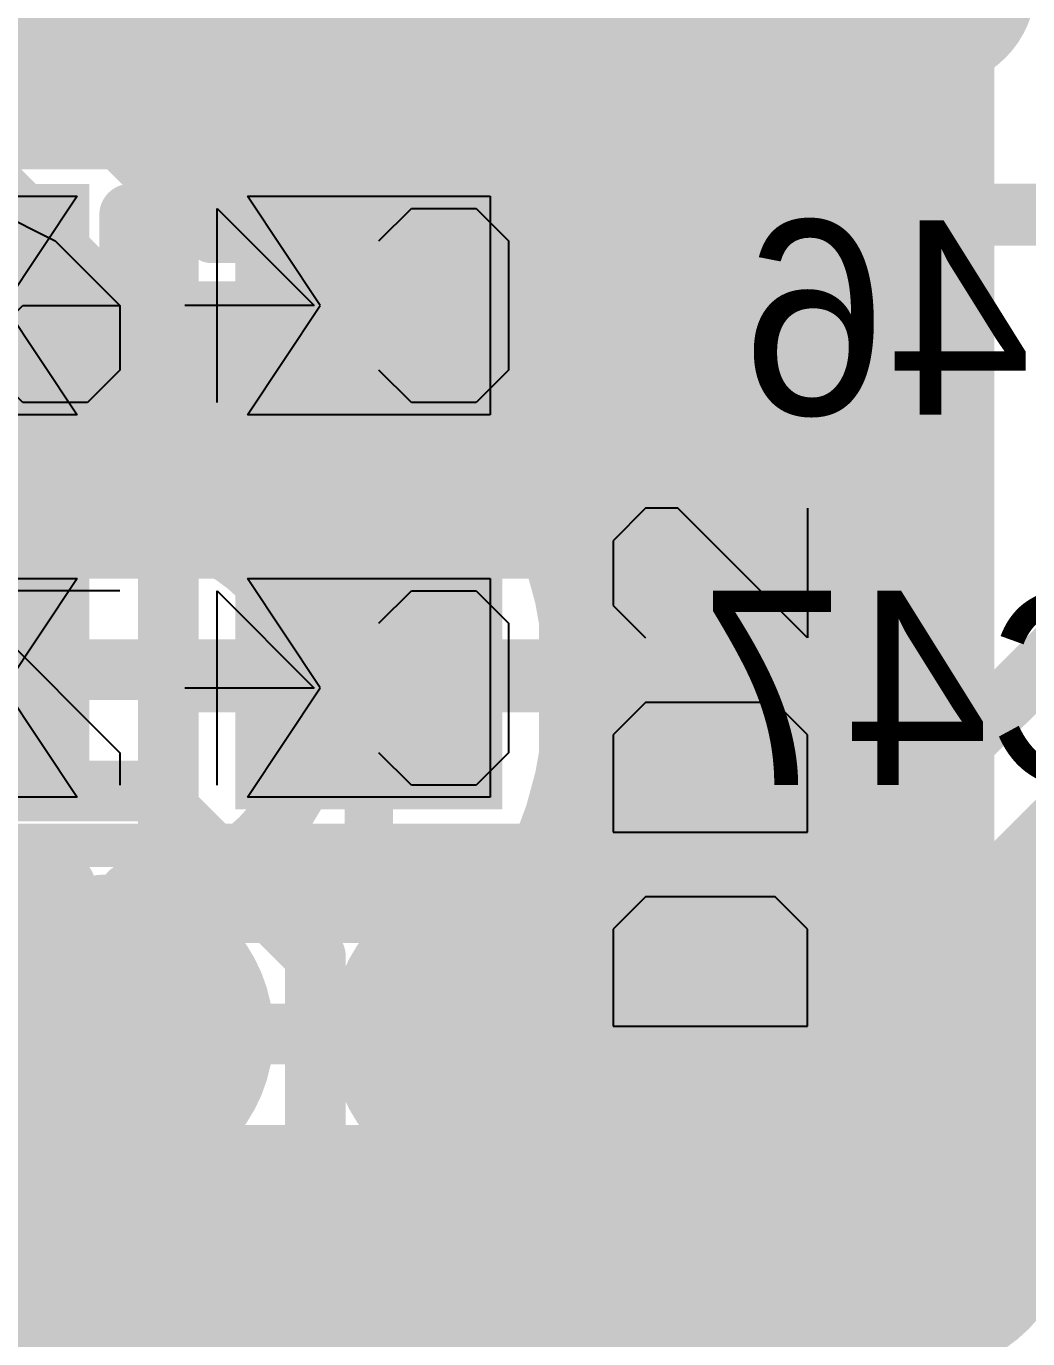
# Model space of a CAD drawing. Header units: millimetres. Extents: x 0.11 to 5.67, y 0.55 to 4.24.
# Drawn here: x 3.4199 to 3.5822, y 1.8295 to 2.0423 of the extents above; entities that cross this region are included whole.
import ezdxf

# ---------------------------------------------------------------- set-up
doc = ezdxf.new("R2010")
doc.units = ezdxf.units.MM
doc.header["$MEASUREMENT"] = 0
for name, color, linetype in [('BottomLayer', 5, 'Continuous'), ('BottomOverlay', 54, 'Continuous'), ('BottomPaste', 16, 'Continuous'), ('BottomSolder', 6, 'Continuous'), ('InternalPlane1', 76, 'Continuous'), ('InternalPlane2', 16, 'Continuous'), ('Mechanical3', 76, 'Continuous'), ('MultiLayer', 9, 'Continuous'), ('TopLayer', 1, 'Continuous'), ('TopOverlay', 2, 'Continuous'), ('TopPaste', 8, 'Continuous'), ('TopSolder', 216, 'Continuous'), ('ViaHoleLayer', 16, 'Continuous')]:
    doc.layers.add(name, color=color, linetype=linetype)

# ---------------------------------------------------------------- blocks, each defined once
blk = doc.blocks.new('EIAJ_SO8_191')
at = {"layer": 'Mechanical3'}
for p, q in [((0.09843, -0.04824), (0.09843, -0.07972)), ((0.11417, -0.04824), (0.09843, -0.04824)), ((0.11942, -0.05349), (0.11417, -0.04824)), ((0.12991, -0.04824), (0.12991, -0.07972)), ((0.14565, -0.04824), (0.12991, -0.04824)), ((0.1509, -0.05349), (0.14565, -0.04824)), ((0.16664, -0.04824), (0.1614, -0.05349)), ((0.17714, -0.04824), (0.16664, -0.04824)), ((0.18239, -0.05349), (0.17714, -0.04824)), ((0.11942, -0.07448), (0.11942, -0.05349)), ((0.1509, -0.07448), (0.1509, -0.05349)), ((0.18239, -0.05873), (0.18239, -0.05349)), ((0.1614, -0.07972), (0.18239, -0.05873)), ((0.11417, -0.07972), (0.11942, -0.07448)), ((0.14565, -0.07972), (0.1509, -0.07448)), ((0.09843, -0.07972), (0.11417, -0.07972)), ((0.12991, -0.07972), (0.14565, -0.07972)), ((0.18239, -0.07972), (0.1614, -0.07972))]:
    blk.add_line(p, q, dxfattribs=at)
at = {"layer": 'TopLayer', "const_width": 0.02953}
for points in [[(0.32274, 0), (0.26726, 0)], [(0.32274, -0.05), (0.26726, -0.05)], [(0.32274, -0.1), (0.26726, -0.1)]]:
    blk.add_lwpolyline(points, dxfattribs=at)
at = {"layer": 'TopLayer', "const_width": 0.01476}
for points in [[(0.25988, 0, 1), (0.27465, 0, 1)], [(0.25988, -0.05, 1), (0.27465, -0.05, 1)], [(0.25988, -0.1, 1), (0.27465, -0.1, 1)]]:
    blk.add_lwpolyline(points, format="xyb", close=True, dxfattribs=at)
at = {"layer": 'TopOverlay', "const_width": 0.01}
for points in [[(0.07, 0.03), (0.12, 0.03)], [(0.07, 0.03), (0.07, -0.17)], [(0.18, 0.03), (0.23, 0.03)], [(0.23, 0.03), (0.23, -0.17)]]:
    blk.add_lwpolyline(points, dxfattribs=at)
at = {"layer": 'TopOverlay', "const_width": 0.005}
for points in [[(0.0675, 0.03, 1), (0.0725, 0.03, 1)], [(0.0675, 0.03, 1), (0.0725, 0.03, 1)], [(0.1175, 0.03, 1), (0.1225, 0.03, 1)], [(0.1175, 0.03, 1), (0.1225, 0.03, 1)], [(0.1775, 0.03, 1), (0.1825, 0.03, 1)], [(0.1775, 0.03, 1), (0.1825, 0.03, 1)], [(0.2275, 0.03, 1), (0.2325, 0.03, 1)], [(0.2275, 0.03, 1), (0.2325, 0.03, 1)]]:
    blk.add_lwpolyline(points, format="xyb", close=True, dxfattribs=at)
at = {"layer": 'TopOverlay', "const_width": 0.01}
blk.add_lwpolyline([(0.18, 0.03, -1), (0.12, 0.03)], format="xyb", dxfattribs=at)
at = {"layer": 'TopPaste', "const_width": 0.02953}
for points in [[(0.32274, 0), (0.26726, 0)], [(0.32274, -0.05), (0.26726, -0.05)], [(0.32274, -0.1), (0.26726, -0.1)]]:
    blk.add_lwpolyline(points, dxfattribs=at)
at = {"layer": 'TopPaste', "const_width": 0.01476}
for points in [[(0.25988, 0, 1), (0.27465, 0, 1)], [(0.25988, -0.05, 1), (0.27465, -0.05, 1)], [(0.25988, -0.1, 1), (0.27465, -0.1, 1)]]:
    blk.add_lwpolyline(points, format="xyb", close=True, dxfattribs=at)
at = {"layer": 'TopSolder', "const_width": 0.03346}
for points in [[(0.32274, 0), (0.26726, 0)], [(0.32274, -0.05), (0.26726, -0.05)], [(0.32274, -0.1), (0.26726, -0.1)]]:
    blk.add_lwpolyline(points, dxfattribs=at)
at = {"layer": 'TopSolder', "const_width": 0.01673}
for points in [[(0.2589, 0, 1), (0.27563, 0, 1)], [(0.2589, -0.05, 1), (0.27563, -0.05, 1)], [(0.2589, -0.1, 1), (0.27563, -0.1, 1)]]:
    blk.add_lwpolyline(points, format="xyb", close=True, dxfattribs=at)
blk = doc.blocks.new('CC0603_B_233')
at = {"layer": 'BottomLayer'}
for points in [[(-0.05315, -0.01772), (-0.01378, -0.01772), (-0.05315, 0.01772), (-0.01378, 0.01772)], [(0.05315, 0.01772), (0.01378, 0.01772), (0.05315, -0.01772), (0.01378, -0.01772)]]:
    blk.add_solid(points, dxfattribs=at)
at = {"layer": 'BottomOverlay', "const_width": 0.00701}
for points in [[(-0.06031, -0.02558, -0.201181), (-0.06035, 0.02547)], [(0.06042, 0.02547, -0.201181), (0.06038, -0.02558)]]:
    blk.add_lwpolyline(points, format="xyb", dxfattribs=at)
at = {"layer": 'BottomOverlay', "const_width": 0.0035}
for points in [[(-0.0621, 0.02547, 1), (-0.0586, 0.02547, 1)], [(-0.06172, 0.0255, 1), (-0.05821, 0.0255, 1)], [(0.05828, 0.0255, 1), (0.06179, 0.0255, 1)], [(0.05867, 0.02547, 1), (0.06217, 0.02547, 1)], [(-0.06206, -0.02558, 1), (-0.05856, -0.02558, 1)], [(-0.06179, -0.02559, 1), (-0.05829, -0.02559, 1)], [(0.05829, -0.02559, 1), (0.06179, -0.02559, 1)], [(0.05863, -0.02558, 1), (0.06213, -0.02558, 1)]]:
    blk.add_lwpolyline(points, format="xyb", close=True, dxfattribs=at)
at = {"layer": 'BottomOverlay', "const_width": 0.00701}
for points in [[(0.06004, 0.0255), (-0.05996, 0.0255)], [(0.06004, -0.02559), (-0.06004, -0.02559)]]:
    blk.add_lwpolyline(points, dxfattribs=at)
at = {"layer": 'BottomPaste'}
for p, q in [((-0.05315, -0.01772), (-0.05315, 0.01772)), ((-0.05315, 0.01772), (-0.01378, 0.01772)), ((-0.01378, 0.01772), (-0.02559, 0)), ((0.02559, 0), (0.01378, 0.01772)), ((0.01378, 0.01772), (0.05315, 0.01772)), ((0.05315, 0.01772), (0.05315, -0.01772)), ((-0.02559, 0), (-0.01378, -0.01772)), ((0.01378, -0.01772), (0.02559, 0)), ((-0.01378, -0.01772), (-0.05315, -0.01772)), ((0.05315, -0.01772), (0.01378, -0.01772))]:
    blk.add_line(p, q, dxfattribs=at)
at = {"layer": 'BottomSolder'}
for points in [[(-0.05512, -0.01969), (-0.01181, -0.01969), (-0.05512, 0.01969), (-0.01181, 0.01969)], [(0.05512, 0.01969), (0.01181, 0.01969), (0.05512, -0.01969), (0.01181, -0.01969)]]:
    blk.add_solid(points, dxfattribs=at)
at = {"layer": 'Mechanical3'}
for p, q in [((-0.0561, 0.0105), (-0.05085, 0.01575)), ((-0.05085, 0.01575), (-0.04036, 0.01575)), ((-0.04036, 0.01575), (-0.03511, 0.0105)), ((-0.00887, 0.01575), (-0.00887, -0.01574)), ((0.00687, 0.0105), (0.00687, 0.01575)), ((-0.0561, -0.01049), (-0.0561, 0.0105)), ((0.02786, -0.01049), (0.00687, 0.0105)), ((-0.00887, -0.01574), (-0.02462, 0.00001)), ((-0.02462, 0.00001), (-0.00363, 0.00001)), ((-0.05085, -0.01574), (-0.0561, -0.01049)), ((-0.03511, -0.01049), (-0.04036, -0.01574)), ((0.02786, -0.01574), (0.02786, -0.01049)), ((-0.04036, -0.01574), (-0.05085, -0.01574)), ((0.00687, -0.01574), (0.02786, -0.01574))]:
    blk.add_line(p, q, dxfattribs=at)
blk = doc.blocks.new('CC0603_B_234')
at = {"layer": 'BottomLayer'}
for points in [[(-0.05315, -0.01772), (-0.01378, -0.01772), (-0.05315, 0.01772), (-0.01378, 0.01772)], [(0.05315, 0.01772), (0.01378, 0.01772), (0.05315, -0.01772), (0.01378, -0.01772)]]:
    blk.add_solid(points, dxfattribs=at)
at = {"layer": 'BottomOverlay', "const_width": 0.00701}
for points in [[(-0.06031, -0.02558, -0.201181), (-0.06035, 0.02547)], [(0.06042, 0.02547, -0.201181), (0.06038, -0.02558)]]:
    blk.add_lwpolyline(points, format="xyb", dxfattribs=at)
at = {"layer": 'BottomOverlay', "const_width": 0.0035}
for points in [[(-0.0621, 0.02547, 1), (-0.0586, 0.02547, 1)], [(-0.06172, 0.0255, 1), (-0.05821, 0.0255, 1)], [(0.05828, 0.0255, 1), (0.06179, 0.0255, 1)], [(0.05867, 0.02547, 1), (0.06217, 0.02547, 1)], [(-0.06206, -0.02558, 1), (-0.05856, -0.02558, 1)], [(-0.06179, -0.02559, 1), (-0.05829, -0.02559, 1)], [(0.05829, -0.02559, 1), (0.06179, -0.02559, 1)], [(0.05863, -0.02558, 1), (0.06213, -0.02558, 1)]]:
    blk.add_lwpolyline(points, format="xyb", close=True, dxfattribs=at)
at = {"layer": 'BottomOverlay', "const_width": 0.00701}
for points in [[(0.06004, 0.0255), (-0.05996, 0.0255)], [(0.06004, -0.02559), (-0.06004, -0.02559)]]:
    blk.add_lwpolyline(points, dxfattribs=at)
at = {"layer": 'BottomPaste'}
for p, q in [((-0.05315, -0.01772), (-0.05315, 0.01772)), ((-0.05315, 0.01772), (-0.01378, 0.01772)), ((-0.01378, 0.01772), (-0.02559, 0)), ((0.02559, 0), (0.01378, 0.01772)), ((0.01378, 0.01772), (0.05315, 0.01772)), ((0.05315, 0.01772), (0.05315, -0.01772)), ((-0.02559, 0), (-0.01378, -0.01772)), ((0.01378, -0.01772), (0.02559, 0)), ((-0.01378, -0.01772), (-0.05315, -0.01772)), ((0.05315, -0.01772), (0.01378, -0.01772))]:
    blk.add_line(p, q, dxfattribs=at)
at = {"layer": 'BottomSolder'}
for points in [[(-0.05512, -0.01969), (-0.01181, -0.01969), (-0.05512, 0.01969), (-0.01181, 0.01969)], [(0.05512, 0.01969), (0.01181, 0.01969), (0.05512, -0.01969), (0.01181, -0.01969)]]:
    blk.add_solid(points, dxfattribs=at)
at = {"layer": 'Mechanical3'}
for p, q in [((-0.0561, 0.0105), (-0.05085, 0.01575)), ((-0.05085, 0.01575), (-0.04036, 0.01575)), ((-0.04036, 0.01575), (-0.03511, 0.0105)), ((-0.00887, 0.01575), (-0.00887, -0.01574)), ((0.00687, 0.0105), (0.01212, 0.01575)), ((0.01212, 0.01575), (0.02261, 0.01575)), ((0.02261, 0.01575), (0.02786, 0.0105)), ((-0.0561, -0.01049), (-0.0561, 0.0105)), ((0.00687, 0.00001), (0.00687, 0.0105)), ((0.02786, 0.0105), (0.02786, 0.00525)), ((0.02786, 0.00525), (0.02261, 0.00001)), ((-0.00887, -0.01574), (-0.02462, 0.00001)), ((-0.02462, 0.00001), (-0.00363, 0.00001)), ((0.01736, -0.01049), (0.00687, 0.00001)), ((0.02261, 0.00001), (0.00687, 0.00001)), ((-0.05085, -0.01574), (-0.0561, -0.01049)), ((-0.03511, -0.01049), (-0.04036, -0.01574)), ((0.02786, -0.01574), (0.01736, -0.01049)), ((-0.04036, -0.01574), (-0.05085, -0.01574))]:
    blk.add_line(p, q, dxfattribs=at)

msp = doc.modelspace()

# ---------------------------------------------------------------- linework, layer by layer
at = {"layer": 'BottomLayer'}
for points, const_width in [([(3.57283, 1.87342), (3.57283, 2.05918)], 0.00787), ([(3.35138, 2.04625), (3.57283, 2.04625)], 0.00787), ([(3.35138, 2.03838), (3.57283, 2.03838)], 0.00787), ([(3.35138, 2.03051), (3.57283, 2.03051)], 0.00787), ([(3.375, 2.02854), (3.44193, 2.02854)], 0.00787), ([(3.44193, 1.96654), (3.44193, 2.02854)], 0.00787), ([(3.4439, 2.02657), (3.50689, 2.02657)], 0.00787), ([(3.4439, 1.96752), (3.4439, 2.02657)], 0.00787), ([(3.50689, 1.96752), (3.50689, 2.02657)], 0.00787), ([(3.47539, 1.99705), (3.47539, 2.02264)], 0.00787), ([(3.50689, 2.02263), (3.57283, 2.02263)], 0.00787), ([(3.50689, 2.01476), (3.57283, 2.01476)], 0.00787), ([(3.50689, 2.00688), (3.57283, 2.00688)], 0.00787), ([(3.47539, 1.99705), (3.47638, 1.99606)], 0.01969), ([(3.47539, 1.93504), (3.47539, 1.99705)], 0.01969), ([(3.47638, 1.99606), (3.50689, 1.99606)], 0.01969), ([(3.50689, 1.99606), (3.52362, 1.97933)], 0.01969), ([(3.50689, 1.99901), (3.57283, 1.99901)], 0.00787), ([(3.44783, 1.99705), (3.47539, 1.99705)], 0.00787), ([(3.47539, 1.99705), (3.50295, 1.99705)], 0.00787), ([(3.47539, 1.97146), (3.47539, 1.99705)], 0.00787), ([(3.50689, 1.99114), (3.57283, 1.99114)], 0.00787), ([(3.52362, 1.97933), (3.52362, 1.97933)], 0.01969), ([(3.50689, 1.98326), (3.57283, 1.98326)], 0.00787), ([(3.50689, 1.97539), (3.57283, 1.97539)], 0.00787), ([(3.44193, 1.96751), (3.57283, 1.96751)], 0.00787), ([(3.4439, 1.96752), (3.50689, 1.96752)], 0.00787), ([(3.44193, 1.90354), (3.44193, 1.96555)], 0.00787), ([(3.4439, 1.96457), (3.50689, 1.96457)], 0.00787), ([(3.4439, 1.90551), (3.4439, 1.96457)], 0.00787), ([(3.50689, 1.90551), (3.50689, 1.96457)], 0.00787), ([(3.47539, 1.93504), (3.47539, 1.96063)], 0.00787), ([(3.50689, 1.95964), (3.57283, 1.95964)], 0.00787), ([(3.50689, 1.95177), (3.57283, 1.95177)], 0.00787), ([(3.50689, 1.94389), (3.57283, 1.94389)], 0.00787), ([(3.44783, 1.93504), (3.47539, 1.93504)], 0.00787), ([(3.47539, 1.93504), (3.50295, 1.93504)], 0.00787), ([(3.47539, 1.90945), (3.47539, 1.93504)], 0.00787), ([(3.50689, 1.93602), (3.57283, 1.93602)], 0.00787), ([(3.50689, 1.92814), (3.57283, 1.92814)], 0.00787), ([(3.50689, 1.92027), (3.57283, 1.92027)], 0.00787), ([(3.50689, 1.9124), (3.57283, 1.9124)], 0.00787), ([(3.4439, 1.90551), (3.50689, 1.90551)], 0.00787), ([(3.375, 1.90354), (3.42703, 1.90354)], 0.00787), ([(3.44193, 1.90452), (3.49455, 1.90452)], 0.00787), ([(3.4956, 1.90452), (3.57283, 1.90452)], 0.00787), ([(3.45152, 1.89764), (3.47761, 1.89764)], 0.00787), ([(3.51355, 1.89665), (3.57283, 1.89665)], 0.00787), ([(3.5187, 1.88877), (3.57283, 1.88877)], 0.00787), ([(3.43406, 1.87894), (3.49508, 1.87894)], 0.00984), ([(3.52059, 1.8809), (3.57283, 1.8809)], 0.00787), ([(3.51998, 1.87303), (3.55412, 1.87303)], 0.00787), ([(3.51664, 1.86515), (3.5438, 1.86515)], 0.00787), ([(3.45152, 1.86024), (3.47761, 1.86024)], 0.00787), ([(3.27122, 1.85728), (3.42043, 1.85728)], 0.00787), ([(3.44768, 1.85728), (3.48145, 1.85728)], 0.00787), ([(3.50871, 1.85728), (3.53963, 1.85728)], 0.00787), ([(3.2687, 1.8494), (3.53839, 1.8494)], 0.00787), ([(3.2687, 1.84153), (3.53963, 1.84153)], 0.00787), ([(3.2687, 1.83366), (3.54381, 1.83366)], 0.00787), ([(3.2687, 1.82578), (3.55415, 1.82578)], 0.00787)]:
    msp.add_lwpolyline(points, dxfattribs=dict(at, const_width=const_width))
for points, const_width in [([(3.57087, 2.03838, 1), (3.5748, 2.03838, 1)], 0.00394), ([(3.57087, 2.03051, 1), (3.5748, 2.03051, 1)], 0.00394), ([(3.43996, 2.02854, 1), (3.4439, 2.02854, 1)], 0.00394), ([(3.43996, 2.02854, 1), (3.4439, 2.02854, 1)], 0.00394), ([(3.44193, 2.02657, 1), (3.44587, 2.02657, 1)], 0.00394), ([(3.44193, 2.02657, 1), (3.44587, 2.02657, 1)], 0.00394), ([(3.50492, 2.02657, 1), (3.50886, 2.02657, 1)], 0.00394), ([(3.50492, 2.02657, 1), (3.50886, 2.02657, 1)], 0.00394), ([(3.47343, 2.02264, 1), (3.47736, 2.02264, 1)], 0.00394), ([(3.50492, 2.02263, 1), (3.50886, 2.02263, 1)], 0.00394), ([(3.57087, 2.02263, 1), (3.5748, 2.02263, 1)], 0.00394), ([(3.50492, 2.01476, 1), (3.50886, 2.01476, 1)], 0.00394), ([(3.57087, 2.01476, 1), (3.5748, 2.01476, 1)], 0.00394), ([(3.50492, 2.00688, 1), (3.50886, 2.00688, 1)], 0.00394), ([(3.57087, 2.00688, 1), (3.5748, 2.00688, 1)], 0.00394), ([(3.47047, 1.99705, 1), (3.48031, 1.99705, 1)], 0.00984), ([(3.47047, 1.99705, 1), (3.48031, 1.99705, 1)], 0.00984), ([(3.47146, 1.99606, 1), (3.4813, 1.99606, 1)], 0.00984), ([(3.47146, 1.99606, 1), (3.4813, 1.99606, 1)], 0.00984), ([(3.50197, 1.99606, 1), (3.51181, 1.99606, 1)], 0.00984), ([(3.50197, 1.99606, 1), (3.51181, 1.99606, 1)], 0.00984), ([(3.50492, 1.99901, 1), (3.50886, 1.99901, 1)], 0.00394), ([(3.57087, 1.99901, 1), (3.5748, 1.99901, 1)], 0.00394), ([(3.44587, 1.99705, 1), (3.4498, 1.99705, 1)], 0.00394), ([(3.47343, 1.99705, 1), (3.47736, 1.99705, 1)], 0.00394), ([(3.47343, 1.99705, 1), (3.47736, 1.99705, 1)], 0.00394), ([(3.47343, 1.99705, 1), (3.47736, 1.99705, 1)], 0.00394), ([(3.47343, 1.99705, 1), (3.47736, 1.99705, 1)], 0.00394), ([(3.50098, 1.99705, 1), (3.50492, 1.99705, 1)], 0.00394), ([(3.50492, 1.99114, 1), (3.50886, 1.99114, 1)], 0.00394), ([(3.57087, 1.99114, 1), (3.5748, 1.99114, 1)], 0.00394), ([(3.51772, 1.97933, 1), (3.52953, 1.97933, 1)], 0.01181), ([(3.5187, 1.97933, 1), (3.52854, 1.97933, 1)], 0.00984), ([(3.5187, 1.97933, 1), (3.52854, 1.97933, 1)], 0.00984), ([(3.5187, 1.97933, 1), (3.52854, 1.97933, 1)], 0.00984), ([(3.50492, 1.98326, 1), (3.50886, 1.98326, 1)], 0.00394), ([(3.57087, 1.98326, 1), (3.5748, 1.98326, 1)], 0.00394), ([(3.50492, 1.97539, 1), (3.50886, 1.97539, 1)], 0.00394), ([(3.57087, 1.97539, 1), (3.5748, 1.97539, 1)], 0.00394), ([(3.47343, 1.97146, 1), (3.47736, 1.97146, 1)], 0.00394), ([(3.43996, 1.96751, 1), (3.4439, 1.96751, 1)], 0.00394), ([(3.43996, 1.96654, 1), (3.4439, 1.96654, 1)], 0.00394), ([(3.44193, 1.96752, 1), (3.44587, 1.96752, 1)], 0.00394), ([(3.44193, 1.96752, 1), (3.44587, 1.96752, 1)], 0.00394), ([(3.50492, 1.96752, 1), (3.50886, 1.96752, 1)], 0.00394), ([(3.50492, 1.96752, 1), (3.50886, 1.96752, 1)], 0.00394), ([(3.57087, 1.96751, 1), (3.5748, 1.96751, 1)], 0.00394), ([(3.43996, 1.96555, 1), (3.4439, 1.96555, 1)], 0.00394), ([(3.44193, 1.96457, 1), (3.44587, 1.96457, 1)], 0.00394), ([(3.44193, 1.96457, 1), (3.44587, 1.96457, 1)], 0.00394), ([(3.50492, 1.96457, 1), (3.50886, 1.96457, 1)], 0.00394), ([(3.50492, 1.96457, 1), (3.50886, 1.96457, 1)], 0.00394), ([(3.47343, 1.96063, 1), (3.47736, 1.96063, 1)], 0.00394), ([(3.50492, 1.95964, 1), (3.50886, 1.95964, 1)], 0.00394), ([(3.57087, 1.95964, 1), (3.5748, 1.95964, 1)], 0.00394), ([(3.50492, 1.95177, 1), (3.50886, 1.95177, 1)], 0.00394), ([(3.57087, 1.95177, 1), (3.5748, 1.95177, 1)], 0.00394), ([(3.50492, 1.94389, 1), (3.50886, 1.94389, 1)], 0.00394), ([(3.57087, 1.94389, 1), (3.5748, 1.94389, 1)], 0.00394), ([(3.47047, 1.93504, 1), (3.48031, 1.93504, 1)], 0.00984), ([(3.44587, 1.93504, 1), (3.4498, 1.93504, 1)], 0.00394), ([(3.47343, 1.93504, 1), (3.47736, 1.93504, 1)], 0.00394), ([(3.47343, 1.93504, 1), (3.47736, 1.93504, 1)], 0.00394), ([(3.47343, 1.93504, 1), (3.47736, 1.93504, 1)], 0.00394), ([(3.47343, 1.93504, 1), (3.47736, 1.93504, 1)], 0.00394), ([(3.50098, 1.93504, 1), (3.50492, 1.93504, 1)], 0.00394), ([(3.50492, 1.93602, 1), (3.50886, 1.93602, 1)], 0.00394), ([(3.57087, 1.93602, 1), (3.5748, 1.93602, 1)], 0.00394), ([(3.50492, 1.92814, 1), (3.50886, 1.92814, 1)], 0.00394), ([(3.57087, 1.92814, 1), (3.5748, 1.92814, 1)], 0.00394), ([(3.50492, 1.92027, 1), (3.50886, 1.92027, 1)], 0.00394), ([(3.57087, 1.92027, 1), (3.5748, 1.92027, 1)], 0.00394), ([(3.50492, 1.9124, 1), (3.50886, 1.9124, 1)], 0.00394), ([(3.57087, 1.9124, 1), (3.5748, 1.9124, 1)], 0.00394), ([(3.47343, 1.90945, 1), (3.47736, 1.90945, 1)], 0.00394), ([(3.44193, 1.90551, 1), (3.44587, 1.90551, 1)], 0.00394), ([(3.44193, 1.90551, 1), (3.44587, 1.90551, 1)], 0.00394), ([(3.50492, 1.90551, 1), (3.50886, 1.90551, 1)], 0.00394), ([(3.50492, 1.90551, 1), (3.50886, 1.90551, 1)], 0.00394), ([(3.42506, 1.90354, 1), (3.42899, 1.90354, 1)], 0.00394), ([(3.42506, 1.90354, 1), (3.42899, 1.90354, 1)], 0.00394), ([(3.43912, 1.90354, 1), (3.44305, 1.90354, 1)], 0.00394), ([(3.43996, 1.90452, 1), (3.4439, 1.90452, 1)], 0.00394), ([(3.43996, 1.90354, 1), (3.4439, 1.90354, 1)], 0.00394), ([(3.49258, 1.90452, 1), (3.49652, 1.90452, 1)], 0.00394), ([(3.49364, 1.90452, 1), (3.49757, 1.90452, 1)], 0.00394), ([(3.57087, 1.90452, 1), (3.5748, 1.90452, 1)], 0.00394), ([(3.44956, 1.89764, 1), (3.45349, 1.89764, 1)], 0.00394), ([(3.44956, 1.89764, 1), (3.45349, 1.89764, 1)], 0.00394), ([(3.47564, 1.89764, 1), (3.47958, 1.89764, 1)], 0.00394), ([(3.47564, 1.89764, 1), (3.47958, 1.89764, 1)], 0.00394), ([(3.51158, 1.89665, 1), (3.51552, 1.89665, 1)], 0.00394), ([(3.57087, 1.89665, 1), (3.5748, 1.89665, 1)], 0.00394), ([(3.51673, 1.88877, 1), (3.52067, 1.88877, 1)], 0.00394), ([(3.57087, 1.88877, 1), (3.5748, 1.88877, 1)], 0.00394), ([(3.42815, 1.87894, 1), (3.43996, 1.87894, 1)], 0.01181), ([(3.48917, 1.87894, 1), (3.50098, 1.87894, 1)], 0.01181), ([(3.43159, 1.87894, 1), (3.43652, 1.87894, 1)], 0.00492), ([(3.49262, 1.87894, 1), (3.49754, 1.87894, 1)], 0.00492), ([(3.51863, 1.8809, 1), (3.52256, 1.8809, 1)], 0.00394), ([(3.57087, 1.8809, 1), (3.5748, 1.8809, 1)], 0.00394), ([(3.5187, 1.87894, 1), (3.52264, 1.87894, 1)], 0.00394), ([(3.5187, 1.87894, 1), (3.52264, 1.87894, 1)], 0.00394), ([(3.51801, 1.87303, 1), (3.52195, 1.87303, 1)], 0.00394), ([(3.55215, 1.87303, 1), (3.55609, 1.87303, 1)], 0.00394), ([(3.57087, 1.87342, 1), (3.5748, 1.87342, 1)], 0.00394), ([(3.57087, 1.87342, 1), (3.5748, 1.87342, 1)], 0.00394), ([(3.51467, 1.86515, 1), (3.51861, 1.86515, 1)], 0.00394), ([(3.54183, 1.86515, 1), (3.54577, 1.86515, 1)], 0.00394), ([(3.44956, 1.86024, 1), (3.45349, 1.86024, 1)], 0.00394), ([(3.44956, 1.86024, 1), (3.45349, 1.86024, 1)], 0.00394), ([(3.47564, 1.86024, 1), (3.47958, 1.86024, 1)], 0.00394), ([(3.47564, 1.86024, 1), (3.47958, 1.86024, 1)], 0.00394), ([(3.41846, 1.85728, 1), (3.42239, 1.85728, 1)], 0.00394), ([(3.44572, 1.85728, 1), (3.44965, 1.85728, 1)], 0.00394), ([(3.47948, 1.85728, 1), (3.48342, 1.85728, 1)], 0.00394), ([(3.50674, 1.85728, 1), (3.51068, 1.85728, 1)], 0.00394), ([(3.53766, 1.85728, 1), (3.54159, 1.85728, 1)], 0.00394), ([(3.55807, 1.84941, 1), (3.56988, 1.84941, 1)], 0.01181), ([(3.53642, 1.8494, 1), (3.54035, 1.8494, 1)], 0.00394), ([(3.53766, 1.84153, 1), (3.5416, 1.84153, 1)], 0.00394), ([(3.54184, 1.83366, 1), (3.54578, 1.83366, 1)], 0.00394), ([(3.55218, 1.82578, 1), (3.55612, 1.82578, 1)], 0.00394)]:
    msp.add_lwpolyline(points, format="xyb", close=True, dxfattribs=dict(at, const_width=const_width))
at = {"layer": 'BottomLayer', "const_width": 0.00787}
for points in [[(3.45152, 1.86024, -1.269716), (3.42703, 1.90354)], [(3.44108, 1.90354, -0.118832), (3.45152, 1.89764)], [(3.47761, 1.89764, -0.655936), (3.52067, 1.87894)], [(3.52067, 1.87894, -0.655936), (3.47761, 1.86024)], [(3.57283, 1.8254, -1.434863), (3.57283, 1.87342)]]:
    msp.add_lwpolyline(points, format="xyb", dxfattribs=at)
at = {"layer": 'InternalPlane1', "const_width": 0.02591}
for points in [[(3.4211, 1.87894, 1), (3.44701, 1.87894, 1)], [(3.48213, 1.87894, 1), (3.50803, 1.87894, 1)], [(3.55102, 1.84941, 1), (3.57693, 1.84941, 1)]]:
    msp.add_lwpolyline(points, format="xyb", close=True, dxfattribs=at)
at = {"layer": 'InternalPlane2', "const_width": 0.02591}
for points in [[(3.51067, 1.97933, 1), (3.53657, 1.97933, 1)], [(3.4211, 1.87894, 1), (3.44701, 1.87894, 1)], [(3.48213, 1.87894, 1), (3.50803, 1.87894, 1)]]:
    msp.add_lwpolyline(points, format="xyb", close=True, dxfattribs=at)
at = {"layer": 'MultiLayer', "const_width": 0.01181}
for points in [[(3.51772, 1.97933, 1), (3.52953, 1.97933, 1)], [(3.42815, 1.87894, 1), (3.43996, 1.87894, 1)], [(3.48917, 1.87894, 1), (3.50098, 1.87894, 1)], [(3.55807, 1.84941, 1), (3.56988, 1.84941, 1)]]:
    msp.add_lwpolyline(points, format="xyb", close=True, dxfattribs=at)
at = {"layer": 'TopLayer'}
for points, const_width in [([(3.42421, 2.03445), (3.42421, 2.16634)], 0.00787), ([(3.56673, 1.98504), (3.56673, 2.07677)], 0.00984), ([(3.46673, 2.0264), (3.46673, 2.07677)], 0.00787), ([(3.51673, 2.0264), (3.51673, 2.07677)], 0.00787), ([(3.42421, 2.04625), (3.4403, 2.04625)], 0.00787), ([(3.42421, 2.03838), (3.44239, 2.03838)], 0.00787), ([(3.42419, 2.03349), (3.4498, 2.00787)], 0.00787), ([(3.42717, 2.03051), (3.44768, 2.03051)], 0.00787), ([(3.48578, 2.03051), (3.49768, 2.03051)], 0.00787), ([(3.53578, 2.03051), (3.54502, 2.03051)], 0.00787), ([(3.54528, 2.02657), (3.54528, 2.03021)], 0.00787), ([(3.52657, 2.00787), (3.54528, 2.02657)], 0.00787), ([(3.43505, 2.02263), (3.46372, 2.02263)], 0.00787), ([(3.46975, 2.02263), (3.51372, 2.02263)], 0.00787), ([(3.51975, 2.02263), (3.54133, 2.02263)], 0.00787), ([(3.41486, 2.01776), (3.43728, 1.99535)], 0.00787), ([(3.41186, 2.01476), (3.41786, 2.01476)], 0.00787), ([(3.44292, 2.01476), (3.53346, 2.01476)], 0.00787), ([(3.4498, 2.00787), (3.52657, 2.00787)], 0.00787), ([(3.40399, 2.00688), (3.42574, 2.00688)], 0.00787), ([(3.5391, 1.99535), (3.54803, 2.00428)], 0.00787), ([(3.54803, 1.99279), (3.54803, 2.00428)], 0.00787), ([(3.39866, 1.99901), (3.43361, 1.99901)], 0.00787), ([(3.54277, 1.99901), (3.54803, 1.99901)], 0.00787), ([(3.51194, 1.95669), (3.54803, 1.99279)], 0.00787), ([(3.39959, 1.99114), (3.444, 1.99114)], 0.00787), ([(3.4498, 1.99016), (3.52657, 1.99016)], 0.00787), ([(3.53238, 1.99114), (3.54638, 1.99114)], 0.00787), ([(3.51968, 1.93799), (3.56673, 1.98504)], 0.00984), ([(3.39802, 1.98326), (3.53851, 1.98326)], 0.00787), ([(3.39337, 1.97539), (3.53063, 1.97539)], 0.00787), ([(3.52461, 1.87894), (3.61673, 1.97106)], 0.00984), ([(3.3898, 1.96751), (3.52276, 1.96751)], 0.00787), ([(3.39073, 1.95964), (3.51489, 1.95964)], 0.00787), ([(3.39044, 1.95669), (3.51194, 1.95669)], 0.00787), ([(3.53783, 1.86571), (3.62996, 1.95784)], 0.00787), ([(3.31102, 1.93799), (3.51968, 1.93799)], 0.00984), ([(3.31102, 1.91831), (3.43996, 1.91831)], 0.00984), ([(3.43996, 1.91831), (3.46673, 1.89154)], 0.00984), ([(3.58451, 1.9124), (3.63681, 1.9124)], 0.00787), ([(3.57664, 1.90452), (3.63723, 1.90452)], 0.00787), ([(3.56876, 1.89665), (3.64102, 1.89665)], 0.00787), ([(3.46673, 1.78177), (3.46673, 1.89154)], 0.00984), ([(3.56089, 1.88877), (3.64876, 1.88877)], 0.00787), ([(3.31102, 1.87894), (3.43406, 1.87894)], 0.00984), ([(3.49508, 1.87894), (3.52461, 1.87894)], 0.00984), ([(3.55302, 1.8809), (3.64258, 1.8809)], 0.00787), ([(3.54514, 1.87303), (3.55412, 1.87303)], 0.00787), ([(3.57383, 1.87303), (3.63362, 1.87303)], 0.00787), ([(3.53724, 1.86515), (3.5438, 1.86515)], 0.00787), ([(3.58415, 1.86515), (3.62988, 1.86515)], 0.00787), ([(3.40748, 1.85925), (3.43504, 1.83169)], 0.00984), ([(3.51255, 1.86024), (3.52461, 1.86024)], 0.00787), ([(3.50871, 1.85728), (3.53963, 1.85728)], 0.00787), ([(3.48543, 1.83107), (3.48543, 1.85523)], 0.00787), ([(3.56398, 1.84834), (3.56398, 1.84941)], 0.01969), ([(3.56398, 1.84834), (3.56485, 1.84747)], 0.01969), ([(3.56485, 1.78365), (3.56485, 1.84747)], 0.01969), ([(3.48543, 1.8494), (3.53839, 1.8494)], 0.00787), ([(3.48543, 1.84153), (3.53963, 1.84153)], 0.00787), ([(3.54123, 1.82416), (3.54123, 1.83769)], 0.00787), ([(3.43504, 1.72441), (3.43504, 1.83169)], 0.00984), ([(3.48543, 1.83366), (3.50151, 1.83366)], 0.00787), ([(3.53195, 1.83366), (3.54123, 1.83366)], 0.00787), ([(3.49018, 1.82578), (3.49328, 1.82578)], 0.00787)]:
    msp.add_lwpolyline(points, dxfattribs=dict(at, const_width=const_width))
at = {"layer": 'TopLayer', "const_width": 0.00787}
for points in [[(3.49173, 2.04002, -0.840412), (3.44016, 2.04904)], [(3.54065, 2.03745, -0.663914), (3.49173, 2.04002)], [(3.54528, 2.03021, -0.075657), (3.54065, 2.03745)], [(3.4498, 1.99016, -0.198912), (3.43728, 1.99535)], [(3.4498, 1.99016, -0.198912), (3.43728, 1.99535)], [(3.5391, 1.99535, -0.198912), (3.52657, 1.99016)], [(3.5391, 1.99535, -0.198912), (3.52657, 1.99016)], [(3.54123, 1.83769, -1.271405), (3.58957, 1.84941)], [(3.53783, 1.86571, -0.198912), (3.52461, 1.86024)], [(3.53783, 1.86571, -0.198912), (3.52461, 1.86024)], [(3.51255, 1.86024, -0.292385), (3.48543, 1.85523)], [(3.49173, 1.82328, -0.578853), (3.54123, 1.82416)], [(3.48543, 1.83107, -0.088433), (3.49173, 1.82328)]]:
    msp.add_lwpolyline(points, format="xyb", dxfattribs=at)
at = {"layer": 'TopLayer'}
for points, const_width in [([(3.48976, 2.04002, 1), (3.4937, 2.04002, 1)], 0.00394), ([(3.48976, 2.04002, 1), (3.4937, 2.04002, 1)], 0.00394), ([(3.42224, 2.03838, 1), (3.42618, 2.03838, 1)], 0.00394), ([(3.44042, 2.03838, 1), (3.44436, 2.03838, 1)], 0.00394), ([(3.53868, 2.03745, 1), (3.54262, 2.03745, 1)], 0.00394), ([(3.53868, 2.03745, 1), (3.54262, 2.03745, 1)], 0.00394), ([(3.42222, 2.03349, 1), (3.42616, 2.03349, 1)], 0.00394), ([(3.42224, 2.03445, 1), (3.42618, 2.03445, 1)], 0.00394), ([(3.4252, 2.03051, 1), (3.42914, 2.03051, 1)], 0.00394), ([(3.44571, 2.03051, 1), (3.44965, 2.03051, 1)], 0.00394), ([(3.48381, 2.03051, 1), (3.48775, 2.03051, 1)], 0.00394), ([(3.49571, 2.03051, 1), (3.49965, 2.03051, 1)], 0.00394), ([(3.53381, 2.03051, 1), (3.53775, 2.03051, 1)], 0.00394), ([(3.54305, 2.03051, 1), (3.54699, 2.03051, 1)], 0.00394), ([(3.54331, 2.03021, 1), (3.54724, 2.03021, 1)], 0.00394), ([(3.54331, 2.03021, 1), (3.54724, 2.03021, 1)], 0.00394), ([(3.46476, 2.0264, 1), (3.4687, 2.0264, 1)], 0.00394), ([(3.51476, 2.0264, 1), (3.5187, 2.0264, 1)], 0.00394), ([(3.54331, 2.02657, 1), (3.54724, 2.02657, 1)], 0.00394), ([(3.54331, 2.02657, 1), (3.54724, 2.02657, 1)], 0.00394), ([(3.43308, 2.02263, 1), (3.43701, 2.02263, 1)], 0.00394), ([(3.46175, 2.02263, 1), (3.46569, 2.02263, 1)], 0.00394), ([(3.46778, 2.02263, 1), (3.47171, 2.02263, 1)], 0.00394), ([(3.51175, 2.02263, 1), (3.51569, 2.02263, 1)], 0.00394), ([(3.51778, 2.02263, 1), (3.52171, 2.02263, 1)], 0.00394), ([(3.53936, 2.02263, 1), (3.5433, 2.02263, 1)], 0.00394), ([(3.4159, 2.01476, 1), (3.41983, 2.01476, 1)], 0.00394), ([(3.44095, 2.01476, 1), (3.44489, 2.01476, 1)], 0.00394), ([(3.53149, 2.01476, 1), (3.53543, 2.01476, 1)], 0.00394), ([(3.44783, 2.00787, 1), (3.45177, 2.00787, 1)], 0.00394), ([(3.44783, 2.00787, 1), (3.45177, 2.00787, 1)], 0.00394), ([(3.52461, 2.00787, 1), (3.52854, 2.00787, 1)], 0.00394), ([(3.52461, 2.00787, 1), (3.52854, 2.00787, 1)], 0.00394), ([(3.42377, 2.00688, 1), (3.42771, 2.00688, 1)], 0.00394), ([(3.54606, 2.00428, 1), (3.55, 2.00428, 1)], 0.00394), ([(3.54606, 2.00428, 1), (3.55, 2.00428, 1)], 0.00394), ([(3.43164, 1.99901, 1), (3.43558, 1.99901, 1)], 0.00394), ([(3.5408, 1.99901, 1), (3.54473, 1.99901, 1)], 0.00394), ([(3.54606, 1.99901, 1), (3.55, 1.99901, 1)], 0.00394), ([(3.43531, 1.99535, 1), (3.43924, 1.99535, 1)], 0.00394), ([(3.43531, 1.99535, 1), (3.43924, 1.99535, 1)], 0.00394), ([(3.43531, 1.99535, 1), (3.43924, 1.99535, 1)], 0.00394), ([(3.53713, 1.99535, 1), (3.54107, 1.99535, 1)], 0.00394), ([(3.53713, 1.99535, 1), (3.54107, 1.99535, 1)], 0.00394), ([(3.53713, 1.99535, 1), (3.54107, 1.99535, 1)], 0.00394), ([(3.54606, 1.99279, 1), (3.55, 1.99279, 1)], 0.00394), ([(3.54606, 1.99279, 1), (3.55, 1.99279, 1)], 0.00394), ([(3.44203, 1.99114, 1), (3.44597, 1.99114, 1)], 0.00394), ([(3.44783, 1.99016, 1), (3.45177, 1.99016, 1)], 0.00394), ([(3.44783, 1.99016, 1), (3.45177, 1.99016, 1)], 0.00394), ([(3.44783, 1.99016, 1), (3.45177, 1.99016, 1)], 0.00394), ([(3.52461, 1.99016, 1), (3.52854, 1.99016, 1)], 0.00394), ([(3.52461, 1.99016, 1), (3.52854, 1.99016, 1)], 0.00394), ([(3.52461, 1.99016, 1), (3.52854, 1.99016, 1)], 0.00394), ([(3.53041, 1.99114, 1), (3.53435, 1.99114, 1)], 0.00394), ([(3.54441, 1.99114, 1), (3.54835, 1.99114, 1)], 0.00394), ([(3.51772, 1.97933, 1), (3.52953, 1.97933, 1)], 0.01181), ([(3.56427, 1.98504, 1), (3.56919, 1.98504, 1)], 0.00492), ([(3.56427, 1.98504, 1), (3.56919, 1.98504, 1)], 0.00492), ([(3.53654, 1.98326, 1), (3.54048, 1.98326, 1)], 0.00394), ([(3.52867, 1.97539, 1), (3.5326, 1.97539, 1)], 0.00394), ([(3.52079, 1.96751, 1), (3.52473, 1.96751, 1)], 0.00394), ([(3.51292, 1.95964, 1), (3.51685, 1.95964, 1)], 0.00394), ([(3.50997, 1.95669, 1), (3.51391, 1.95669, 1)], 0.00394), ([(3.50997, 1.95669, 1), (3.51391, 1.95669, 1)], 0.00394), ([(3.51722, 1.93799, 1), (3.52215, 1.93799, 1)], 0.00492), ([(3.51722, 1.93799, 1), (3.52215, 1.93799, 1)], 0.00492), ([(3.4375, 1.91831, 1), (3.44242, 1.91831, 1)], 0.00492), ([(3.4375, 1.91831, 1), (3.44242, 1.91831, 1)], 0.00492), ([(3.58254, 1.9124, 1), (3.58648, 1.9124, 1)], 0.00394), ([(3.57467, 1.90452, 1), (3.57861, 1.90452, 1)], 0.00394), ([(3.5668, 1.89665, 1), (3.57073, 1.89665, 1)], 0.00394), ([(3.46427, 1.89154, 1), (3.46919, 1.89154, 1)], 0.00492), ([(3.46427, 1.89154, 1), (3.46919, 1.89154, 1)], 0.00492), ([(3.55892, 1.88877, 1), (3.56286, 1.88877, 1)], 0.00394), ([(3.42815, 1.87894, 1), (3.43996, 1.87894, 1)], 0.01181), ([(3.48917, 1.87894, 1), (3.50098, 1.87894, 1)], 0.01181), ([(3.43159, 1.87894, 1), (3.43652, 1.87894, 1)], 0.00492), ([(3.49262, 1.87894, 1), (3.49754, 1.87894, 1)], 0.00492), ([(3.52215, 1.87894, 1), (3.52707, 1.87894, 1)], 0.00492), ([(3.52215, 1.87894, 1), (3.52707, 1.87894, 1)], 0.00492), ([(3.55105, 1.8809, 1), (3.55498, 1.8809, 1)], 0.00394), ([(3.54317, 1.87303, 1), (3.54711, 1.87303, 1)], 0.00394), ([(3.55215, 1.87303, 1), (3.55609, 1.87303, 1)], 0.00394), ([(3.57186, 1.87303, 1), (3.5758, 1.87303, 1)], 0.00394), ([(3.53527, 1.86515, 1), (3.53921, 1.86515, 1)], 0.00394), ([(3.53586, 1.86571, 1), (3.5398, 1.86571, 1)], 0.00394), ([(3.53586, 1.86571, 1), (3.5398, 1.86571, 1)], 0.00394), ([(3.53586, 1.86571, 1), (3.5398, 1.86571, 1)], 0.00394), ([(3.54183, 1.86515, 1), (3.54577, 1.86515, 1)], 0.00394), ([(3.58218, 1.86515, 1), (3.58612, 1.86515, 1)], 0.00394), ([(3.51058, 1.86024, 1), (3.51452, 1.86024, 1)], 0.00394), ([(3.51058, 1.86024, 1), (3.51452, 1.86024, 1)], 0.00394), ([(3.52264, 1.86024, 1), (3.52657, 1.86024, 1)], 0.00394), ([(3.52264, 1.86024, 1), (3.52657, 1.86024, 1)], 0.00394), ([(3.52264, 1.86024, 1), (3.52657, 1.86024, 1)], 0.00394), ([(3.50674, 1.85728, 1), (3.51068, 1.85728, 1)], 0.00394), ([(3.53766, 1.85728, 1), (3.54159, 1.85728, 1)], 0.00394), ([(3.55807, 1.84941, 1), (3.56988, 1.84941, 1)], 0.01181), ([(3.48346, 1.85523, 1), (3.4874, 1.85523, 1)], 0.00394), ([(3.48346, 1.85523, 1), (3.4874, 1.85523, 1)], 0.00394), ([(3.55906, 1.84941, 1), (3.5689, 1.84941, 1)], 0.00984), ([(3.55906, 1.84834, 1), (3.5689, 1.84834, 1)], 0.00984), ([(3.55906, 1.84834, 1), (3.5689, 1.84834, 1)], 0.00984), ([(3.55993, 1.84747, 1), (3.56977, 1.84747, 1)], 0.00984), ([(3.55993, 1.84747, 1), (3.56977, 1.84747, 1)], 0.00984), ([(3.48346, 1.8494, 1), (3.4874, 1.8494, 1)], 0.00394), ([(3.53642, 1.8494, 1), (3.54035, 1.8494, 1)], 0.00394), ([(3.48346, 1.84153, 1), (3.4874, 1.84153, 1)], 0.00394), ([(3.53766, 1.84153, 1), (3.5416, 1.84153, 1)], 0.00394), ([(3.53926, 1.83769, 1), (3.5432, 1.83769, 1)], 0.00394), ([(3.53926, 1.83769, 1), (3.5432, 1.83769, 1)], 0.00394), ([(3.43258, 1.83169, 1), (3.4375, 1.83169, 1)], 0.00492), ([(3.43258, 1.83169, 1), (3.4375, 1.83169, 1)], 0.00492), ([(3.48346, 1.83366, 1), (3.4874, 1.83366, 1)], 0.00394), ([(3.49955, 1.83366, 1), (3.50348, 1.83366, 1)], 0.00394), ([(3.52998, 1.83366, 1), (3.53392, 1.83366, 1)], 0.00394), ([(3.53926, 1.83366, 1), (3.5432, 1.83366, 1)], 0.00394), ([(3.48346, 1.83107, 1), (3.4874, 1.83107, 1)], 0.00394), ([(3.48346, 1.83107, 1), (3.4874, 1.83107, 1)], 0.00394), ([(3.48821, 1.82578, 1), (3.49215, 1.82578, 1)], 0.00394), ([(3.49131, 1.82578, 1), (3.49525, 1.82578, 1)], 0.00394)]:
    msp.add_lwpolyline(points, format="xyb", close=True, dxfattribs=dict(at, const_width=const_width))
at = {"layer": 'ViaHoleLayer', "const_width": 0.00591}
for points in [[(3.52067, 1.97933, 1), (3.52657, 1.97933, 1)], [(3.4311, 1.87894, 1), (3.43701, 1.87894, 1)], [(3.49213, 1.87894, 1), (3.49803, 1.87894, 1)], [(3.56102, 1.84941, 1), (3.56693, 1.84941, 1)]]:
    msp.add_lwpolyline(points, format="xyb", close=True, dxfattribs=at)

# ---------------------------------------------------------------- block references
for name, p, rotation in [('EIAJ_SO8_191', (3.46673, 1.78177), 90), ('CC0603_B_234', (3.44193, 1.99705), 180), ('CC0603_B_233', (3.44193, 1.93504), 180)]:
    msp.add_blockref(name, p, dxfattribs=dict(rotation=rotation))

# ---------------------------------------------------------------- texts
at = {"layer": 'BottomOverlay', "text_generation_flag": 2}
for s, p in [('C46', (3.61319, 1.97933)), ('C47', (3.6063, 1.91929))]:
    msp.add_text(s, height=0.031496, dxfattribs=at).set_placement(p)

doc.saveas('drawing.dxf')
